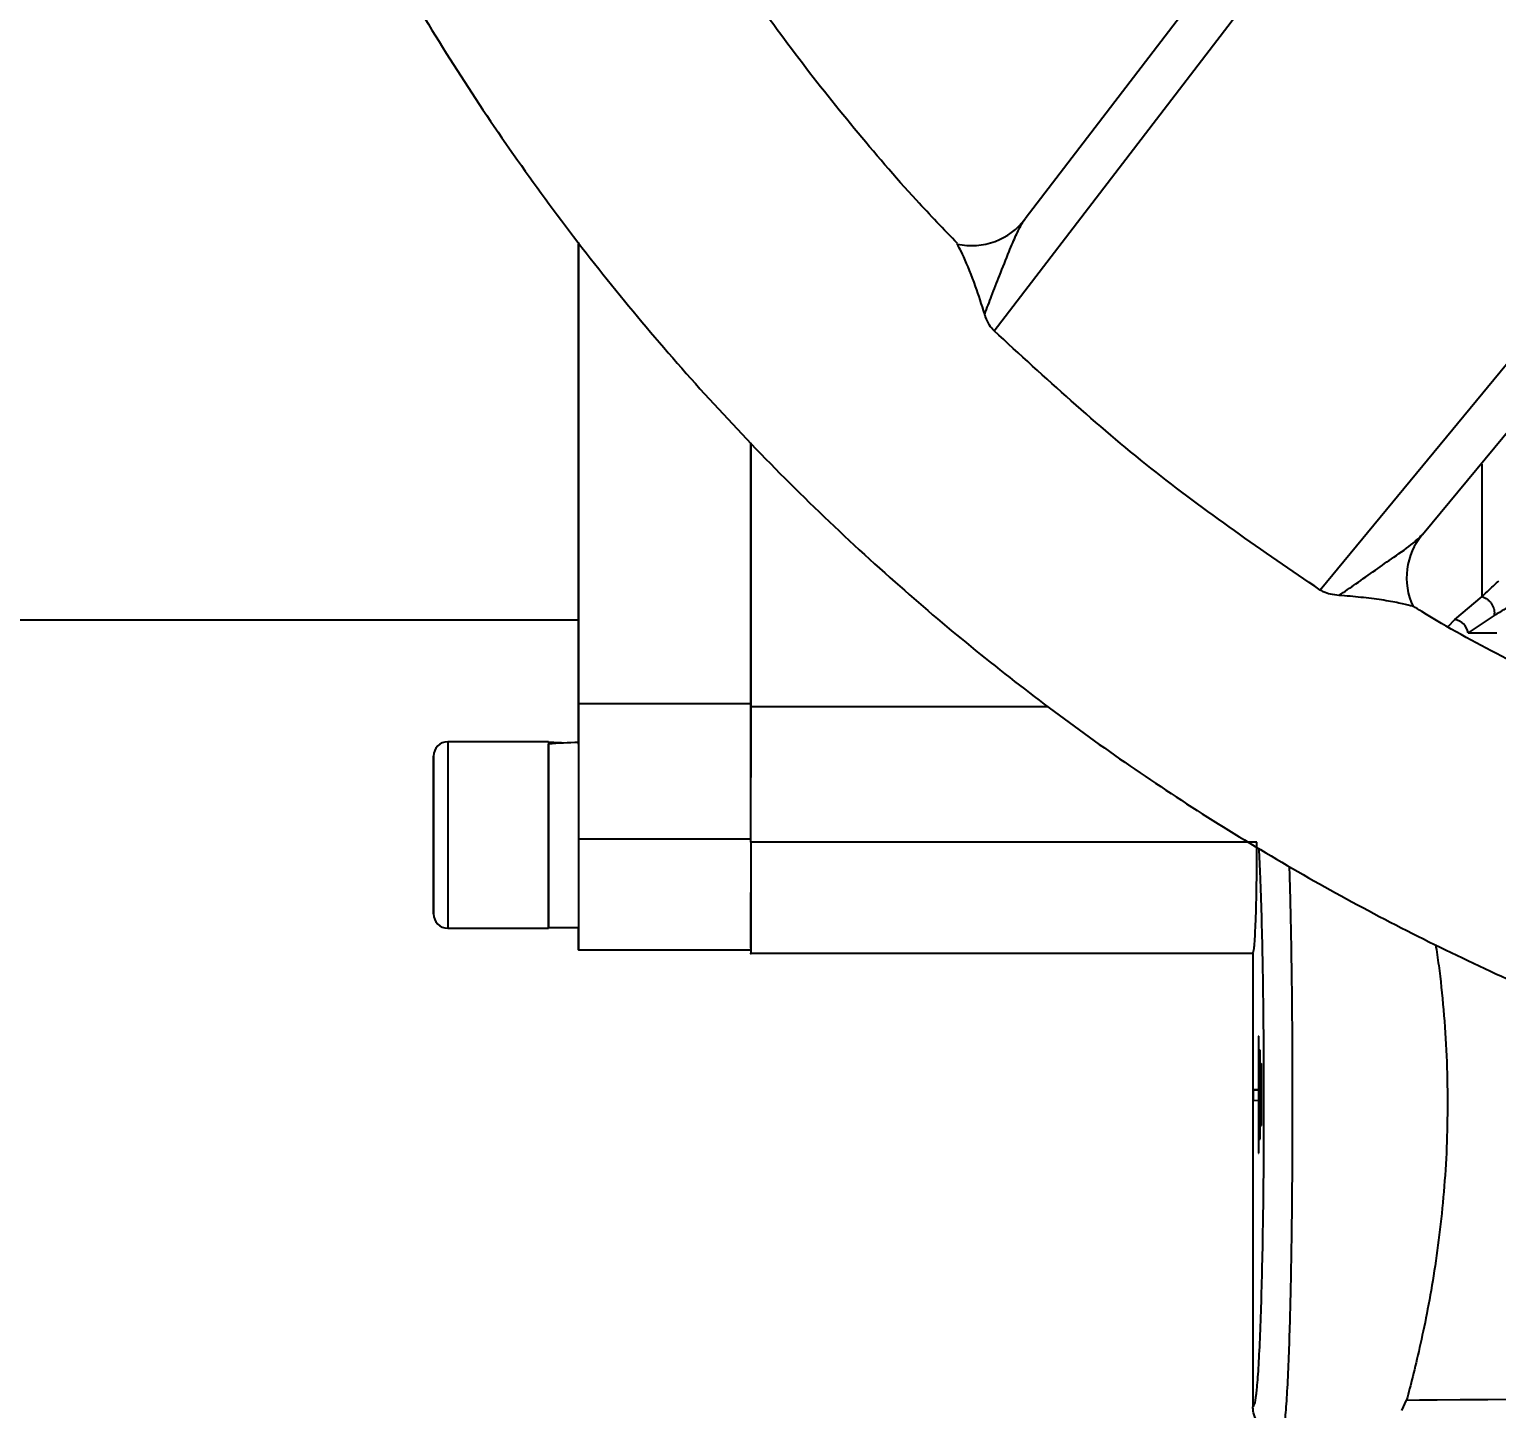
# Model space of a CAD drawing. Header units: millimetres. Extents: x 2223 to 4172, y 741 to 2119.
# Drawn here: x 2930.2 to 3032.4, y 981.1 to 1077.2 of the extents above; entities that cross this region are included whole.
import ezdxf

# ---------------------------------------------------------------- set-up
doc = ezdxf.new("R2010")
doc.units = ezdxf.units.MM
doc.layers.add('AM_5', color=3, linetype='Continuous', lineweight=25)
doc.styles.add('SLDTEXTSTYLE1', font='txt.shx', dxfattribs={"width": 0.7, "bigfont": 'gbcbig.shx'})
doc.dimstyles.new('SLDDIMSTYLE12$0', dxfattribs={"dimtxt": 12, "dimasz": 10, "dimexe": 0, "dimexo": 0.0625, "dimgap": 0.875, "dimtad": 1, "dimdec": 1, "dimlfac": 1.8, "dimrnd": 1e-09, "dimzin": 12, "dimdsep": 46, "dimtxsty": 'SLDTEXTSTYLE1', "dimcen": 0.09, "dimdle": 8.16, "dimclrd": 3, "dimclre": 3, "dimadec": 0, "dimazin": 3, "dimtfac": 1, "dimtdec": 1, "dimtofl": 0, "dimtmove": 0, "dimatfit": 3, "dimfxl": 0, "dimfrac": 2, "dimtolj": 1, "dimlwd": 5, "dimlwe": 5, "dimarcsym": 0})

# ---------------------------------------------------------------- blocks, each defined once
blk = doc.blocks.new('*D36')
at = {"layer": 'AM_5', "color": 3, "lineweight": 5, "transparency": 16777216}
blk.add_line((3103.12, 1164.5), (2915.12, 1164.5), dxfattribs=at)
at = {"layer": 'AM_5', "color": 3, "linetype": 'Continuous', "lineweight": 5, "transparency": 16777216}
for p, q in [((2915.12, 1154.5), (2915.12, 932.89)), ((3057.37, 922.89), (2915.12, 922.89))]:
    blk.add_line(p, q, dxfattribs=at)
at = {"layer": 'AM_5', "color": 3, "transparency": 16777216}
for points in [[(2913.46, 1154.5), (2916.79, 1154.5), (2915.12, 1164.5)], [(2913.46, 932.89), (2916.79, 932.89), (2915.12, 922.89)]]:
    blk.add_solid(points, dxfattribs=at)
at = {"layer": 'Defpoints', "color": 0, "transparency": 16777216}
for p in [(3103.18, 1164.5), (2915.12, 922.89), (3057.43, 922.89)]:
    blk.add_point(p, dxfattribs=at)
at = {"layer": 'AM_5', "color": 0, "transparency": 16777216, "insert": (2908.25, 990.17), "char_height": 12, "attachment_point": 5, "rotation": 90, "style": 'SLDTEXTSTYLE1'}
blk.add_mtext('\\A1;245', dxfattribs=at)

msp = doc.modelspace()

# ---------------------------------------------------------------- linework, layer by layer
at = {"color": 7, "linetype": 'Continuous', "lineweight": 25}
for p, q in [((3015.229, 1084.522), (2999.559, 1064.051)), ((2997.381, 1056.24), (3018.135, 1083.288)), ((3041.813, 1064.458), (3020.1, 1038.173)), ((3027.234, 1042.041), (3043.675, 1061.9)), ((3029.479, 1036.115), (3031.386, 1037.71)), ((2827.421, 1036.1), (2968.421, 1036.1)), ((3029.018, 1035.638), (3029.479, 1036.115)), ((3032.224, 1036.398), (3030.415, 1035.184)), ((2968.421, 1030.256), (2980.421, 1030.256)), ((2980.421, 1030.06), (3001.104, 1030.059)), ((2966.321, 1027.6), (2959.321, 1027.6)), ((2958.321, 1021.1), (2958.321, 1024.1)), ((2958.321, 1024.1), (2958.321, 1024.1)), ((2958.321, 1024.1), (2958.321, 1021.1)), ((2958.321, 1021.1), (2958.321, 1018.1)), ((2958.321, 1018.1), (2958.321, 1021.1)), ((2958.321, 1021.1), (2958.321, 1021.1)), ((2980.421, 1020.82), (2968.421, 1020.82)), ((3015.702, 1020.605), (2980.421, 1020.605)), ((2958.321, 1018.1), (2958.321, 1018.1)), ((2959.321, 1014.6), (2966.321, 1014.6)), ((2966.321, 1014.66), (2968.421, 1014.66)), ((2968.421, 1013.1), (2980.421, 1013.1)), ((2980.421, 1012.868), (3015.422, 1012.868)), ((3015.421, 1012.868), (3015.421, 981.255)), ((3015.843, 1007.088), (3015.816, 1007.087)), ((3015.816, 1007.087), (3015.816, 1003.353)), ((3015.816, 1007.087), (3015.843, 1007.087)), ((3015.843, 998.922), (3015.843, 1007.088)), ((3015.935, 1006.117), (3015.907, 1006.115)), ((3015.907, 1006.115), (3015.907, 999.904)), ((3015.907, 1006.115), (3015.935, 1006.115)), ((3015.935, 999.905), (3015.935, 1006.117)), ((3016.015, 1005.165), (3015.989, 1005.163)), ((3015.989, 1005.163), (3015.989, 1000.866)), ((3015.989, 1005.163), (3016.015, 1005.163)), ((3016.015, 1000.867), (3016.015, 1005.165)), ((3015.816, 1003.353), (3015.444, 1003.33)), ((3015.444, 1003.33), (3015.444, 1002.594)), ((3015.444, 1003.33), (3015.843, 1003.33)), ((3015.816, 1003.353), (3015.843, 1003.353)), ((3015.444, 1002.594), (3015.816, 1002.617)), ((3015.816, 1002.617), (3015.816, 998.921)), ((3015.816, 1002.617), (3015.843, 1002.617)), ((3015.989, 1000.866), (3016.015, 1000.867)), ((3015.907, 999.904), (3015.935, 999.905)), ((3015.816, 998.921), (3015.843, 998.922)), ((3025.803, 981.005), (3026.131, 981.719))]:
    msp.add_line(p, q, dxfattribs=at)
at = {"color": 7, "linetype": 'Continuous', "lineweight": 25, "flags": 128}
for points in [[(2968.422, 1062.384), (2968.422, 1061.367), (2968.422, 1057.168), (2968.422, 1053.195), (2968.422, 1049.467), (2968.422, 1046.002), (2968.422, 1042.814), (2968.422, 1039.919), (2968.422, 1037.33), (2968.422, 1035.06), (2968.422, 1033.119), (2968.421, 1031.515), (2968.421, 1030.256)], [(2968.421, 1036.1), (2968.421, 1036.279), (2968.421, 1036.813), (2968.421, 1037.7), (2968.421, 1038.936), (2968.422, 1040.514), (2968.422, 1042.426), (2968.422, 1044.663), (2968.422, 1047.213), (2968.422, 1050.063), (2968.422, 1053.198), (2968.422, 1056.603), (2968.422, 1060.26), (2968.422, 1062.306)], [(3031.386, 1037.71), (3031.386, 1040.015), (3031.386, 1042.629), (3031.386, 1045.541), (3031.386, 1046.947)], [(2968.421, 1030.256), (2968.421, 1031.515), (2968.421, 1033.119), (2968.421, 1035.06), (2968.421, 1036.1)], [(3030.415, 1035.184), (3032.418, 1035.194)], [(2968.421, 1030.256), (2968.421, 1029.781), (2968.421, 1029.051), (2968.421, 1028.084), (2968.421, 1026.907), (2968.421, 1025.553), (2968.421, 1024.06), (2968.421, 1022.467), (2968.421, 1020.82)], [(2968.421, 1027.425), (2968.421, 1028.084), (2968.421, 1029.051), (2968.421, 1029.781), (2968.421, 1030.256)], [(2959.321, 1027.6), (2959.321, 1027.589), (2959.321, 1027.327), (2959.321, 1026.73), (2959.321, 1025.828), (2959.321, 1024.672), (2959.321, 1023.324), (2959.321, 1021.855), (2959.321, 1020.346), (2959.321, 1018.877), (2959.321, 1017.529), (2959.321, 1016.372), (2959.321, 1015.471), (2959.321, 1014.873), (2959.321, 1014.611), (2959.321, 1014.6)], [(2966.321, 1027.6), (2966.321, 1027.589), (2966.321, 1027.327), (2966.321, 1026.73), (2966.321, 1025.828), (2966.321, 1024.672), (2966.321, 1023.324), (2966.321, 1021.855), (2966.321, 1020.346), (2966.321, 1018.877), (2966.321, 1017.529), (2966.321, 1016.372), (2966.321, 1015.471), (2966.321, 1014.873), (2966.321, 1014.611), (2966.321, 1014.6)], [(2966.321, 1014.66), (2966.321, 1014.723), (2966.321, 1015.106), (2966.321, 1015.816), (2966.321, 1016.815), (2966.321, 1018.049), (2966.321, 1019.45), (2966.321, 1020.94), (2966.321, 1022.44), (2966.321, 1023.866), (2966.321, 1025.141), (2966.321, 1026.195), (2966.321, 1026.971), (2966.321, 1027.425)], [(2968.421, 1020.82), (2968.421, 1019.087), (2968.421, 1017.45), (2968.421, 1015.988), (2968.421, 1014.772), (2968.421, 1013.858), (2968.421, 1013.292), (2968.421, 1013.1), (2968.421, 1013.292), (2968.421, 1013.858), (2968.421, 1014.66)], [(3026.131, 981.719), (3027.022, 981.73), (3028.266, 981.741), (3029.857, 981.752), (3031.787, 981.763), (3034.048, 981.773), (3036.63, 981.783), (3039.519, 981.792), (3042.704, 981.801), (3046.169, 981.81), (3049.899, 981.818), (3053.875, 981.825), (3058.08, 981.832), (3062.495, 981.839), (3067.098, 981.844), (3071.869, 981.849), (3076.786, 981.853), (3081.826, 981.857), (3086.965, 981.86)]]:
    msp.add_lwpolyline(points, dxfattribs=at)
at = {"color": 7, "linetype": 'Continuous', "lineweight": 25}
for centre, radius, start, end in [((2995.817, 1066.843), 4.669, 257.62568, 323.26961), ((3030.797, 1039.024), 4.668, 139.73951, 205.37948), ((3029.324, 1035.024), 1.102, 8.36733, 81.9514), ((2959.321, 1026.6), 1, 90, 180), ((2959.321, 1015.6), 1, 180, 270)]:
    msp.add_arc(centre, radius, start, end, dxfattribs=at)
for centre, start_param, end_param in [((2966.321, 1021.1), 1.4765232, 1.5707963), ((2968.421, 1021.1), 1.5707963, 1.760193)]:
    msp.add_ellipse(centre, major_axis=(11.154, 0), ratio=0.5773521, start_param=start_param, end_param=end_param, dxfattribs=at)
for points, knots in [([(3102.989, 995.903), (3105.549, 995.928), (3109.129, 995.962), (3114.399, 996.241), (3118.863, 996.577), (3124.179, 997.142), (3129.748, 997.916), (3135.562, 998.926), (3141.533, 1000.182), (3147.609, 1001.692), (3153.747, 1003.463), (3159.912, 1005.497), (3166.076, 1007.797), (3172.212, 1010.362), (3178.301, 1013.192), (3184.32, 1016.286), (3190.253, 1019.641), (3196.082, 1023.253), (3201.792, 1027.118), (3207.367, 1031.232), (3212.795, 1035.59), (3218.06, 1040.184), (3223.152, 1045.008), (3228.056, 1050.056), (3232.763, 1055.319), (3237.261, 1060.789), (3241.539, 1066.457), (3245.588, 1072.314), (3249.398, 1078.351), (3252.959, 1084.557), (3256.265, 1090.922), (3259.305, 1097.434), (3262.075, 1104.083), (3264.565, 1110.858), (3266.77, 1117.745), (3268.685, 1124.734), (3270.304, 1131.812), (3271.621, 1138.966), (3272.634, 1146.183), (3273.339, 1153.45), (3273.732, 1160.754), (3273.81, 1168.082), (3273.573, 1175.42), (3273.019, 1182.754), (3272.147, 1190.072), (3270.957, 1197.359), (3269.449, 1204.602), (3267.624, 1211.786), (3265.483, 1218.899), (3263.029, 1225.927), (3260.265, 1232.855), (3257.192, 1239.672), (3253.815, 1246.362), (3250.137, 1252.914), (3246.163, 1259.314), (3241.898, 1265.55), (3237.347, 1271.608), (3232.515, 1277.476), (3227.408, 1283.142), (3222.032, 1288.595), (3216.585, 1293.642), (3211.112, 1298.295), (3205.653, 1302.564), (3200.028, 1306.607), (3194.247, 1310.415), (3188.319, 1313.983), (3182.257, 1317.305), (3176.071, 1320.375), (3169.775, 1323.189), (3163.381, 1325.741), (3156.906, 1328.027), (3150.368, 1330.043), (3143.793, 1331.786), (3137.22, 1333.25), (3130.726, 1334.432), (3124.437, 1335.329), (3118.913, 1335.913), (3114.03, 1336.28), (3109.206, 1336.52), (3103.232, 1336.637), (3097.715, 1336.527), (3092.446, 1336.255), (3087.982, 1335.917), (3082.665, 1335.352), (3077.096, 1334.579), (3071.283, 1333.569), (3065.312, 1332.313), (3059.236, 1330.802), (3053.098, 1329.032), (3046.933, 1326.997), (3040.769, 1324.698), (3034.632, 1322.133), (3028.544, 1319.302), (3022.525, 1316.209), (3016.592, 1312.854), (3010.763, 1309.242), (3005.053, 1305.376), (2999.477, 1301.262), (2994.05, 1296.905), (2988.784, 1292.311), (2983.693, 1287.486), (2978.788, 1282.438), (2974.081, 1277.176), (2969.584, 1271.706), (2965.305, 1266.037), (2961.257, 1260.18), (2957.447, 1254.143), (2953.885, 1247.938), (2950.58, 1241.573), (2947.538, 1235.061), (2944.776, 1228.409), (2942.439, 1222.127), (2941.16, 1218.022), (2940.597, 1216.214)], [0, 0, 0, 0, 0.01020738, 0.01427401, 0.02103699, 0.02805607, 0.03558666, 0.0434511, 0.05157826, 0.05991132, 0.06840986, 0.07704394, 0.08579098, 0.09463359, 0.10355821, 0.11255405, 0.12161242, 0.13072624, 0.1398897, 0.14909794, 0.15834689, 0.16763314, 0.17695375, 0.18630622, 0.19568842, 0.20509849, 0.21453484, 0.22399606, 0.23348097, 0.24298851, 0.25251779, 0.26206801, 0.27163852, 0.28122873, 0.29083816, 0.30046642, 0.31011319, 0.31977821, 0.32946132, 0.33916239, 0.34888138, 0.35861831, 0.36837328, 0.37814642, 0.38793798, 0.39774825, 0.40757761, 0.41742653, 0.42729557, 0.4371854, 0.4470968, 0.45703069, 0.46698816, 0.47697044, 0.48697902, 0.49701559, 0.50708218, 0.51718117, 0.52731537, 0.53748817, 0.54770366, 0.5569145, 0.56612256, 0.57532659, 0.5845258, 0.59371913, 0.60290519, 0.61208206, 0.62124705, 0.63039624, 0.63952364, 0.64861966, 0.65766788, 0.66663751, 0.67546331, 0.68397889, 0.69196332, 0.69760555, 0.70350123, 0.71121989, 0.72142727, 0.72549391, 0.73225688, 0.73927596, 0.74680655, 0.754671, 0.76279816, 0.77113122, 0.77962976, 0.78826384, 0.79701087, 0.80585349, 0.81477811, 0.82377394, 0.83283231, 0.84194614, 0.85110959, 0.86031783, 0.86956679, 0.87885303, 0.88817364, 0.89752611, 0.90690831, 0.91631839, 0.92575473, 0.93521596, 0.94470086, 0.95420841, 0.96373768, 0.97328791, 0.98285841, 0.99244862, 1, 1, 1, 1]), ([(2994.838, 1062.31), (2993.877, 1063.311), (2991.388, 1065.903), (2987.606, 1070.317), (2983.475, 1075.519), (2979.574, 1080.924), (2975.904, 1086.511), (2972.478, 1092.272), (2969.304, 1098.196), (2966.39, 1104.271), (2963.745, 1110.486), (2961.377, 1116.828), (2959.293, 1123.285), (2957.498, 1129.845), (2955.998, 1136.493), (2954.799, 1143.217), (2953.905, 1150.002), (2953.319, 1156.836), (2953.046, 1163.704), (2953.087, 1170.592), (2953.444, 1177.484), (2954.119, 1184.368), (2955.113, 1191.228), (2956.424, 1198.05), (2958.053, 1204.819), (2959.999, 1211.521), (2962.259, 1218.141), (2964.831, 1224.664), (2967.712, 1231.077), (2970.898, 1237.365), (2974.386, 1243.514), (2978.171, 1249.509), (2982.247, 1255.338), (2986.61, 1260.987), (2991.254, 1266.443), (2996.173, 1271.692), (3001.182, 1276.549), (3006.237, 1281.021), (3011.296, 1285.118), (3016.522, 1288.995), (3021.916, 1292.625), (3026.392, 1295.423), (3029.117, 1296.92), (3029.943, 1297.373)], [0, 0, 0, 0, 0.0151775, 0.0393292, 0.0635604, 0.0878663, 0.1122429, 0.1366868, 0.161195, 0.1857649, 0.2103945, 0.2350819, 0.2598255, 0.2846241, 0.3094766, 0.3343824, 0.3593409, 0.3843518, 0.409415, 0.4345306, 0.4596989, 0.4849206, 0.5101965, 0.5355275, 0.5609152, 0.5863611, 0.6118672, 0.6374358, 0.6630699, 0.6887726, 0.714548, 0.7404006, 0.7663359, 0.7923603, 0.8184816, 0.8447092, 0.8710544, 0.8948026, 0.918543, 0.942272, 0.9659875, 0.9896862, 1, 1, 1, 1]), ([(2933.119, 1167.395), (2933.103, 1166.403), (2933.047, 1162.964), (2933.283, 1157.075), (2933.822, 1149.74), (2934.698, 1142.422), (2935.888, 1135.135), (2937.396, 1127.893), (2939.221, 1120.708), (2941.361, 1113.595), (2943.815, 1106.568), (2946.58, 1099.639), (2949.653, 1092.823), (2953.03, 1086.132), (2956.708, 1079.58), (2960.681, 1073.18), (2964.946, 1066.945), (2969.497, 1060.887), (2974.329, 1055.019), (2979.436, 1049.352), (2984.813, 1043.9), (2990.26, 1038.852), (2995.733, 1034.2), (3001.191, 1029.93), (3006.816, 1025.888), (3012.598, 1022.08), (3018.525, 1018.511), (3024.588, 1015.189), (3030.773, 1012.119), (3037.07, 1009.306), (3043.464, 1006.754), (3049.939, 1004.468), (3056.477, 1002.451), (3063.052, 1000.709), (3069.624, 999.244), (3076.118, 998.062), (3082.408, 997.166), (3087.931, 996.581), (3092.814, 996.216), (3097.638, 995.968), (3101.053, 995.926), (3102.989, 995.903)], [0, 0, 0, 0, 0.01109766, 0.03845632, 0.06586598, 0.09332727, 0.12084104, 0.14840835, 0.17603052, 0.20370911, 0.23144601, 0.25924341, 0.28710389, 0.31503048, 0.34302669, 0.37109662, 0.39924508, 0.42747773, 0.45580122, 0.48422349, 0.51275401, 0.54140426, 0.56723687, 0.59306169, 0.61887522, 0.6446752, 0.67045871, 0.69622182, 0.72195917, 0.74766321, 0.77332291, 0.7989215, 0.8244321, 0.84980864, 0.87496476, 0.89971751, 0.9236002, 0.94599323, 0.96181736, 0.97835234, 1, 1, 1, 1]), ([(2996.728, 1057.408), (2996.889, 1057.827), (2997.239, 1058.736), (2997.815, 1060.205), (2998.295, 1061.443), (2998.673, 1062.352), (2998.9, 1062.87), (2999.128, 1063.346), (2999.349, 1063.765), (2999.495, 1063.964), (2999.559, 1064.051)], [0, 0, 0, 0, 0.1611026, 0.3502106, 0.5867982, 0.6800351, 0.7629564, 0.8357924, 0.9281737, 1, 1, 1, 1]), ([(2996.728, 1057.408), (2996.519, 1058.063), (2996.046, 1059.547), (2995.399, 1061.129), (2994.964, 1062.023), (2994.827, 1062.265), (2994.814, 1062.286), (2994.816, 1062.284), (2994.816, 1062.283)], [0, 0, 0, 0, 0.2971018, 0.6738454, 0.8402733, 0.9608545, 0.994792, 1, 1, 1, 1]), ([(2997.381, 1056.24), (2997.272, 1056.364), (2997.008, 1056.665), (2996.833, 1057.083), (2996.75, 1057.341), (2996.728, 1057.408)], [0, 0, 0, 0, 0.3408092, 0.8280986, 1, 1, 1, 1]), ([(3020.1, 1038.173), (3016.099, 1040.914), (3008.096, 1046.395), (3000.953, 1052.959), (2997.381, 1056.24)], [0, 0, 0, 0, 0.50000046, 1, 1, 1, 1]), ([(2980.421, 1033.649), (2980.421, 1033.646), (2980.421, 1033.44), (2980.421, 1034.167), (2980.421, 1035.913), (2980.422, 1039.026), (2980.422, 1043.105), (2980.422, 1046.684), (2980.422, 1048.435)], [0, 0, 0, 0, 0.0032792, 0.2043382, 0.4053973, 0.6064563, 0.8075153, 1, 1, 1, 1]), ([(2980.421, 1029.99), (2980.421, 1030.565), (2980.421, 1031.714), (2980.421, 1034.317), (2980.421, 1037.526), (2980.421, 1041.411), (2980.421, 1045.053), (2980.421, 1047.592), (2980.421, 1048.435)], [0, 0, 0, 0, 0.1818994, 0.3637987, 0.5456981, 0.7275974, 0.9094968, 1, 1, 1, 1]), ([(2980.422, 1048.435), (2980.422, 1047.664), (2980.422, 1045.192), (2980.422, 1041.6), (2980.422, 1037.686), (2980.422, 1034.448), (2980.421, 1031.815), (2980.421, 1030.645), (2980.421, 1030.06)], [0, 0, 0, 0, 0.0830225, 0.266418, 0.4498135, 0.633209, 0.8166045, 1, 1, 1, 1]), ([(3021.416, 1037.796), (3021.813, 1038.064), (3022.683, 1038.65), (3023.958, 1039.577), (3025.325, 1040.523), (3026.551, 1041.364), (3027.034, 1041.843), (3027.234, 1042.041)], [0, 0, 0, 0, 0.1731069, 0.3790677, 0.5833991, 0.8278545, 1, 1, 1, 1]), ([(3021.416, 1037.796), (3021.219, 1037.815), (3020.866, 1037.85), (3020.403, 1037.994), (3020.174, 1038.129), (3020.1, 1038.173)], [0, 0, 0, 0, 0.4614557, 0.826888, 1, 1, 1, 1]), ([(3031.386, 1037.71), (3031.55, 1037.868), (3031.804, 1038.114), (3032.205, 1038.496), (3032.456, 1038.719), (3032.565, 1038.816)], [0, 0, 0, 0, 0.50740932, 0.78580851, 1, 1, 1, 1]), ([(3026.579, 1037.024), (3026.579, 1037.023), (3026.588, 1037.02), (3026.387, 1037.085), (3025.608, 1037.273), (3024.395, 1037.487), (3022.976, 1037.672), (3021.934, 1037.755), (3021.416, 1037.796)], [0, 0, 0, 0, 0.0052274, 0.1258242, 0.3272801, 0.5489619, 0.7757262, 1, 1, 1, 1]), ([(3103.04, 1015.903), (3100.639, 1015.94), (3097.281, 1015.992), (3092.338, 1016.296), (3088.148, 1016.653), (3083.161, 1017.244), (3077.94, 1018.044), (3072.494, 1019.082), (3066.906, 1020.365), (3061.227, 1021.904), (3055.499, 1023.702), (3049.755, 1025.762), (3044.026, 1028.087), (3038.33, 1030.67), (3032.71, 1033.538), (3028.787, 1035.67), (3026.784, 1036.912), (3026.584, 1037.036)], [0, 0, 0, 0, 0.089708, 0.1255093, 0.1850415, 0.2468399, 0.3131505, 0.3824082, 0.4539863, 0.5273844, 0.6022463, 0.6783085, 0.7553722, 0.8332846, 0.9119262, 0.9912022, 1, 1, 1, 1]), ([(3031.386, 1037.71), (3031.454, 1037.688), (3031.59, 1037.644), (3031.781, 1037.518), (3031.948, 1037.358), (3032.079, 1037.177), (3032.171, 1036.988), (3032.228, 1036.794), (3032.253, 1036.593), (3032.234, 1036.464), (3032.224, 1036.398)], [0, 0, 0, 0, 0.1325008, 0.2662233, 0.397443, 0.5228319, 0.639905, 0.7518665, 0.872167, 1, 1, 1, 1]), ([(3033.676, 1037.317), (3033.444, 1037.16), (3032.873, 1036.775), (3032.466, 1036.538), (3032.224, 1036.398)], [0, 0, 0, 0, 0.4080088, 1, 1, 1, 1]), ([(2980.421, 1029.99), (2980.421, 1029.655), (2980.421, 1028.986), (2980.421, 1027.147), (2980.421, 1025.635), (2980.421, 1025.1)], [0, 0, 0, 0, 0.3927328, 0.7854656, 1, 1, 1, 1]), ([(2958.321, 1021.1), (2958.321, 1021.792), (2958.321, 1022.857), (2958.321, 1024.137), (2958.321, 1025.017), (2958.321, 1025.732), (2958.321, 1026.396), (2958.321, 1026.733), (2958.321, 1026.396), (2958.321, 1025.732), (2958.321, 1025.017), (2958.321, 1024.137), (2958.321, 1022.857), (2958.321, 1021.792), (2958.321, 1021.1)], [0, 0, 0, 0, 0.1197284, 0.1841803, 0.25, 0.3158197, 0.3802716, 0.5, 0.6197284, 0.6841803, 0.75, 0.8158197, 0.8802716, 1, 1, 1, 1]), ([(2958.321, 1021.1), (2958.321, 1020.409), (2958.321, 1019.344), (2958.321, 1018.063), (2958.321, 1017.184), (2958.321, 1016.469), (2958.321, 1015.805), (2958.321, 1015.468), (2958.321, 1015.805), (2958.321, 1016.469), (2958.321, 1017.184), (2958.321, 1018.063), (2958.321, 1019.344), (2958.321, 1020.409), (2958.321, 1021.1)], [0, 0, 0, 0, 0.1197284, 0.1841803, 0.25, 0.3158197, 0.3802716, 0.5, 0.6197284, 0.6841803, 0.75, 0.8158197, 0.8802716, 1, 1, 1, 1]), ([(2980.421, 1020.605), (2980.421, 1019.587), (2980.421, 1017.553), (2980.421, 1014.959), (2980.421, 1013.362), (2980.421, 1012.676), (2980.421, 1012.87), (2980.421, 1012.871)], [0, 0, 0, 0, 0.2496567, 0.4993133, 0.74897, 0.9986267, 1, 1, 1, 1]), ([(3015.421, 1012.868), (3015.444, 1012.912), (3015.482, 1012.986), (3015.551, 1013.666), (3015.623, 1015.047), (3015.686, 1017.569), (3015.697, 1019.612), (3015.702, 1020.605)], [0, 0, 0, 0, 0.1587187, 0.2699568, 0.5007191, 0.7575201, 1, 1, 1, 1]), ([(3015.828, 1020.19), (3015.86, 1019.544), (3015.928, 1018.202), (3016.012, 1015.56), (3016.083, 1012.505), (3016.133, 1009.135), (3016.163, 1005.568), (3016.171, 1001.905), (3016.157, 998.257), (3016.121, 994.734), (3016.064, 991.438), (3015.988, 988.471), (3015.896, 985.917), (3015.79, 983.855), (3015.673, 982.354), (3015.549, 981.409), (3015.464, 981.306), (3015.421, 981.255)], [0, 0, 0, 0, 0.0620488, 0.1290419, 0.1960393, 0.2630353, 0.3300303, 0.3970253, 0.4640214, 0.5310177, 0.5980134, 0.6650096, 0.732007, 0.7990047, 0.8660027, 0.9330014, 1, 1, 1, 1]), ([(3017.945, 1018.915), (3017.948, 1018.838), (3017.968, 1018.279), (3017.999, 1017.119), (3018.049, 1015.066), (3018.097, 1012.435), (3018.137, 1009.189), (3018.162, 1005.839), (3018.165, 1003.574), (3018.166, 1002.45)], [0, 0, 0, 0, 0.0188145, 0.1362189, 0.2484372, 0.4404844, 0.6297583, 0.8162623, 1, 1, 1, 1]), ([(2980.421, 1013.221), (2980.421, 1013.279), (2980.421, 1013.484), (2980.421, 1014.839), (2980.421, 1016.404), (2980.421, 1017.1)], [0, 0, 0, 0, 0.1768439, 0.6339579, 1, 1, 1, 1]), ([(3028.148, 1013.474), (3028.222, 1012.992), (3028.444, 1011.555), (3028.714, 1008.937), (3028.939, 1005.725), (3028.967, 1003.539), (3028.981, 1002.45)], [0, 0, 0, 0, 0.1455268, 0.4334455, 0.7177855, 1, 1, 1, 1]), ([(3018.166, 1002.45), (3018.165, 1001.258), (3018.161, 998.855), (3018.136, 995.705), (3018.104, 993.027), (3018.068, 990.803), (3018.02, 988.493), (3017.955, 986.117), (3017.869, 983.786), (3017.767, 981.713), (3017.689, 980.797), (3017.648, 980.323)], [0, 0, 0, 0, 0.1217334, 0.2456529, 0.3295313, 0.4143849, 0.5002146, 0.6112196, 0.7315209, 0.8611156, 1, 1, 1, 1]), ([(3028.981, 1002.45), (3028.968, 1001.404), (3028.942, 999.307), (3028.737, 996.206), (3028.424, 993.197), (3028.013, 990.339), (3027.538, 987.692), (3027.038, 985.337), (3026.547, 983.286), (3026.269, 982.24), (3026.131, 981.719)], [0, 0, 0, 0, 0.1214856, 0.2437954, 0.3676184, 0.4931071, 0.6198103, 0.7472252, 0.8740914, 1, 1, 1, 1]), ([(3015.602, 980.425), (3015.537, 980.6), (3015.436, 980.869), (3015.425, 981.155), (3015.421, 981.255)], [0, 0, 0, 0, 0.649785, 1, 1, 1, 1])]:
    msp.add_open_spline(points, degree=3, knots=knots, dxfattribs=at)
msp.add_open_spline([(2980.421, 1020.605), (2980.421, 1021.71), (2980.421, 1023.92), (2980.421, 1026.807), (2980.421, 1029.058), (2980.421, 1029.726), (2980.421, 1030.06)], degree=3, dxfattribs=at)

# ---------------------------------------------------------------- dimensions: what is measured, and where the dimension line sits
at = {"layer": 'AM_5'}
dim = msp.add_linear_dim(base=(2915.124, 922.886), p1=(3103.18, 1164.498), p2=(3057.435, 922.886), angle=90, text='245', dimstyle='SLDDIMSTYLE12$0', override={"dimlfac": 1}, dxfattribs=at)
dim.commit()
dim.dimension.update_dxf_attribs({"geometry": '*D36', "text_midpoint": (2915.124, 990.168), "dimtype": 160})

doc.saveas('drawing.dxf')
